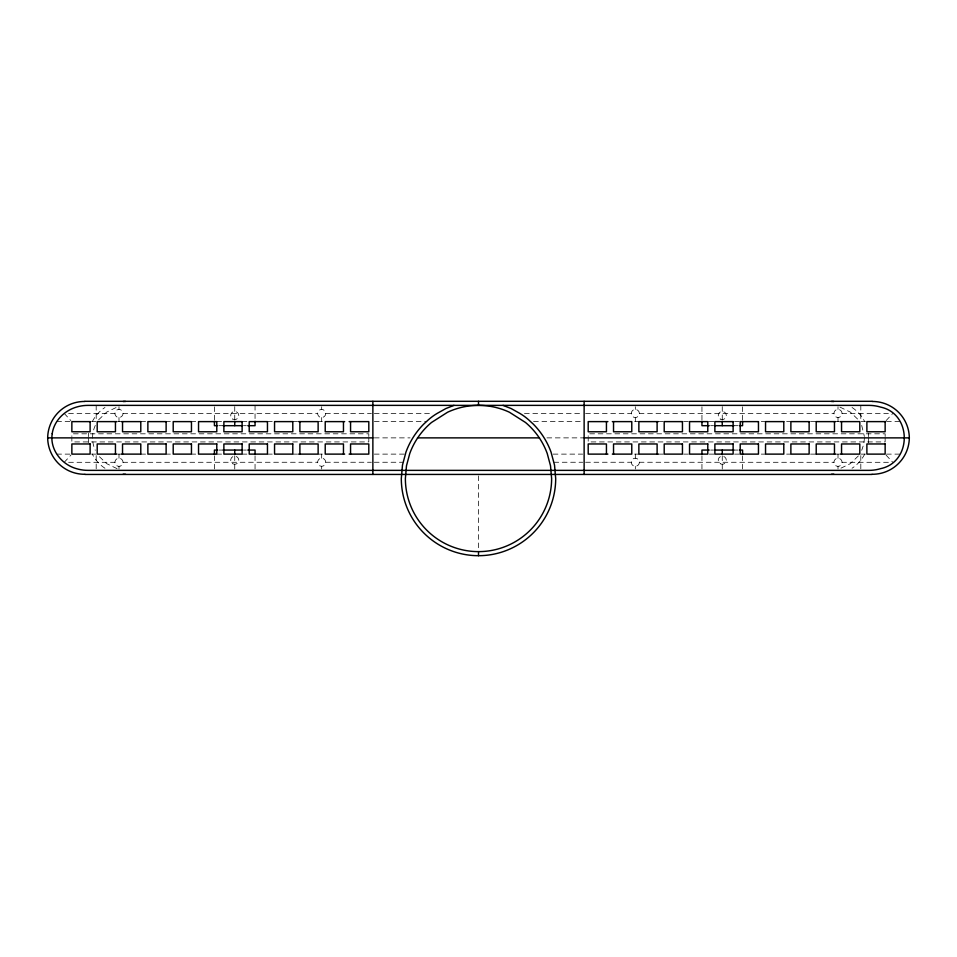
<?xml version="1.0" encoding="UTF-8"?>
<svg xmlns="http://www.w3.org/2000/svg" width="957" height="957" viewBox="0 0 957 957"><rect width="100%" height="100%" fill="white"/><g stroke="black" fill="none" stroke-linecap="round" stroke-linejoin="round"><path stroke-width="0.72" stroke-dasharray="4.79 3.59" d="M864.458 437.875L863.764 444.215L861.707 450.316M95.293 425.434C91.669 433.21 91.669 442.541 95.293 450.316M98.631 419.812L106.682 412.084L117.065 407.096M858.369 455.927L850.318 463.655L839.935 468.655M64.227 462.315L70.902 455.149M886.098 420.602L892.773 413.436M68.617 413.436L114.924 413.448M123.046 413.448A4.067 4.067 0 0 1 116.957 416.965A4.067 4.067 0 0 1 116.957 409.931A4.067 4.067 0 0 1 123.046 413.448L317.616 413.484M325.739 413.484A4.067 4.067 0 0 1 319.65 417.001A4.067 4.067 0 0 1 319.65 409.967A4.067 4.067 0 0 1 325.739 413.484L371.376 413.496M374.354 413.496L432.528 413.496M524.472 413.496L582.646 413.496M585.624 413.496L631.261 413.484M639.384 413.484A4.067 4.067 0 0 0 633.295 409.967A4.067 4.067 0 0 0 633.295 417.001A4.067 4.067 0 0 0 639.384 413.484L833.954 413.448M842.076 413.448A4.067 4.067 0 0 0 835.975 409.931A4.067 4.067 0 0 0 835.975 416.965A4.067 4.067 0 0 0 842.076 413.448L888.383 413.436M56.75 421.618L70.483 421.618M91.525 421.618L95.784 421.618M118.285 421.618L121.479 421.618M140.787 421.618L146.457 421.618M166.123 421.618L170.37 421.618M191.46 421.618L195.707 421.618M216.784 421.618L222.455 421.618M242.121 421.618L247.791 421.618M267.458 421.618L273.403 421.618M292.794 421.618L298.464 421.618M318.131 421.618L322.389 421.618M374.354 421.618L426.427 421.618M533.551 421.618L582.646 421.618M634.611 421.618L638.869 421.618M658.536 421.618L664.206 421.618M683.597 421.618L689.542 421.618M709.209 421.618L714.879 421.618M734.545 421.618L740.216 421.618M761.293 421.618L765.54 421.618M786.63 421.618L790.877 421.618M810.543 421.618L816.213 421.618M835.521 421.618L838.715 421.618M861.216 421.618L865.475 421.618M886.517 421.618L900.25 421.618M218.77 425.686L223.125 425.686M243.437 425.686L246.344 425.686M710.656 425.686L713.563 425.686M733.875 425.686L738.23 425.686M374.354 437.875L410.063 437.875M546.937 437.875L584.129 437.875M218.77 450.065L223.125 450.065M243.437 450.065L246.344 450.065M710.656 450.065L713.563 450.065M733.875 450.065L738.23 450.065M56.75 454.12L70.483 454.12M91.525 454.12L95.784 454.12M118.285 454.12L121.479 454.12M140.787 454.12L146.457 454.12M166.123 454.12L170.37 454.12M191.46 454.12L195.707 454.12M216.784 454.12L222.455 454.12M242.121 454.12L247.791 454.12M267.458 454.12L273.403 454.12M292.794 454.12L298.464 454.12M318.131 454.12L322.389 454.12M374.343 454.12L405.325 454.12M553.146 454.12L582.657 454.12M634.611 454.12L638.869 454.12M658.536 454.12L664.206 454.12M683.597 454.12L689.542 454.12M709.209 454.12L714.879 454.12M734.545 454.12L740.216 454.12M761.293 454.12L765.54 454.12M786.63 454.12L790.877 454.12M810.543 454.12L816.213 454.12M835.521 454.12L838.715 454.12M861.216 454.12L865.475 454.12M886.517 454.12L900.25 454.12M68.617 462.303L114.924 462.303M888.383 462.303L842.076 462.303A4.067 4.067 0 0 1 835.975 465.82A4.067 4.067 0 0 1 835.975 458.774A4.067 4.067 0 0 1 842.076 462.303M123.046 462.303A4.067 4.067 0 0 0 116.957 458.774A4.067 4.067 0 0 0 116.957 465.82A4.067 4.067 0 0 0 123.046 462.303L317.616 462.255M325.739 462.255A4.067 4.067 0 0 0 319.65 458.738A4.067 4.067 0 0 0 319.65 465.772A4.067 4.067 0 0 0 325.739 462.255L371.376 462.255M374.307 462.255L403.112 462.255M553.888 462.255L582.693 462.255M585.624 462.255L631.261 462.255M639.384 462.255A4.067 4.067 0 0 1 633.295 465.772A4.067 4.067 0 0 1 633.295 458.738A4.067 4.067 0 0 1 639.384 462.255L833.954 462.303M839.935 407.096L850.318 412.084L858.369 419.812M117.065 468.655L106.682 463.655L98.631 455.927M886.098 455.149L892.773 462.315M64.227 413.436L70.902 420.602M861.707 425.434L864.362 436.464M885.141 436.524L885.141 433.808L588.196 433.808L588.196 436.524M885.141 437.875L885.141 441.931L588.196 441.931L588.196 437.875M860.81 405.373L860.81 420.147M860.81 455.604L860.81 468.894M838.009 406.713L838.009 409.381M838.009 417.515L838.009 421.618M838.009 454.12L838.009 458.236M838.009 466.358L838.009 469.038M742.572 406.821L742.572 419.884M742.572 455.867L742.572 468.918M722.26 406.593L722.26 419.884M722.26 455.867L722.26 469.157M701.948 406.821L701.948 419.884M701.948 455.867L701.948 468.918M635.328 406.725L635.328 409.429M635.328 417.551L635.328 421.618M635.328 454.12L635.328 458.2M635.328 466.358L635.328 469.038M478.5 475.916L478.5 550.143M368.804 436.524L368.804 433.808L71.859 433.808L71.859 436.524M368.804 437.875L368.804 441.931L71.859 441.931L71.859 437.875M321.672 406.725L321.672 409.429M321.672 417.551L321.672 421.618M321.672 454.12L321.672 458.2M321.672 466.322L321.672 469.026M255.052 405.373L255.052 419.884M255.052 455.867L255.052 468.918M234.74 406.593L234.74 419.884M234.74 455.867L234.74 469.157M214.428 406.821L214.428 419.884M214.428 455.867L214.428 468.918M118.991 406.713L118.991 409.381M118.991 417.515L118.991 421.618M118.991 454.12L118.991 458.236M118.991 466.358L118.991 469.038M96.19 405.373L96.19 420.147M96.19 455.604L96.19 468.894M104.959 468.26A36.856 36.856 0 0 1 92.267 454.061M88.666 442.66A36.856 36.856 0 0 1 88.295 437.875M88.331 436.667A36.856 36.856 0 0 1 88.666 433.078M92.267 421.678A36.856 36.856 0 0 1 104.959 407.479M868.705 437.875A36.856 36.856 0 0 1 868.334 442.66M864.733 454.061A36.856 36.856 0 0 1 852.041 468.26M852.041 407.479A36.856 36.856 0 0 1 864.733 421.678M868.334 433.078A36.856 36.856 0 0 1 868.669 436.667M232.707 419.046A4.067 4.067 0 0 0 238.795 415.529A4.067 4.067 0 0 0 232.707 412.012A4.067 4.067 0 0 0 232.707 419.046M232.707 463.738A4.067 4.067 0 0 0 238.795 460.221A4.067 4.067 0 0 0 232.707 456.704A4.067 4.067 0 0 0 232.707 463.738M720.238 419.046A4.067 4.067 0 0 0 726.327 415.529A4.067 4.067 0 0 0 720.238 412.012A4.067 4.067 0 0 0 720.238 419.046M720.238 463.738A4.067 4.067 0 0 0 726.327 460.221A4.067 4.067 0 0 0 720.238 456.704A4.067 4.067 0 0 0 720.238 463.738"/><path stroke-width="1.44" d="M453.977 405.373L445.878 408.543L437.002 413.496A57.611 57.611 0 0 0 426.427 421.618L423.915 423.915A77.194 77.194 0 0 0 405.959 452.099L402.478 465.09L401.306 478.5A77.194 77.194 0 0 0 478.5 555.694A77.194 77.194 0 0 0 555.694 478.5L554.522 465.09L551.041 452.099A77.194 77.194 0 0 0 533.085 423.915L530.573 421.618A57.611 57.611 0 0 0 519.998 413.496L511.122 408.543L503.023 405.373M84.91 401.306L872.09 401.306M117.017 421.618L97.195 421.618L97.195 431.774L115.45 431.774L115.45 421.618M121.479 421.618L140.823 421.618M298.644 421.618L318.131 421.618L318.131 431.774L299.888 431.774L299.888 421.618M344.664 421.618L325.224 421.618L325.224 431.774L343.467 431.774L343.467 421.618M349.114 421.618L368.804 421.618L368.804 431.774L350.561 431.774L350.561 421.618M607.886 421.618L588.196 421.618L588.196 431.774L606.439 431.774L606.439 421.618M612.336 421.618L631.776 421.618L631.776 431.774L613.533 431.774L613.533 421.618M658.356 421.618L638.869 421.618L638.869 431.774L657.112 431.774L657.112 421.618M816.177 421.618L835.521 421.618M839.983 421.618L859.805 421.618L859.805 431.774L841.55 431.774L841.55 421.618M217.323 425.686L214.428 425.686L214.428 421.331M223.125 425.686L241.989 425.686M247.791 425.686L255.052 425.686L255.052 421.331M709.209 425.686L701.948 425.686L701.948 421.331M715.011 425.686L733.875 425.686M739.677 425.686L742.572 425.686L742.572 421.331M47.85 437.875L372.871 437.875M417.503 437.875L539.497 437.875M584.129 437.875L909.15 437.875M217.323 450.065L214.428 450.065L214.428 454.419M223.125 450.065L241.989 450.065M247.791 450.065L255.052 450.065L255.052 454.419M709.209 450.065L701.948 450.065L701.948 454.419M715.011 450.065L733.875 450.065M739.677 450.065L742.572 450.065L742.572 454.419M117.017 454.12L97.195 454.12L97.195 443.964L115.45 443.964L115.45 454.12M121.479 454.12L140.823 454.12M298.644 454.12L318.131 454.12L318.131 443.964L299.888 443.964L299.888 454.12M344.664 454.12L325.224 454.12L325.224 443.964L343.467 443.964L343.467 454.12M349.114 454.12L368.804 454.12L368.804 443.964L350.561 443.964L350.561 454.12M607.886 454.12L588.196 454.12L588.196 443.964L606.439 443.964L606.439 454.12M612.336 454.12L631.776 454.12L631.776 443.964L613.533 443.964L613.533 454.12M658.356 454.12L638.869 454.12L638.869 443.964L657.112 443.964L657.112 454.12M816.177 454.12L835.521 454.12M839.983 454.12L859.805 454.12L859.805 443.964L841.55 443.964L841.55 454.12M84.91 474.433L872.09 474.433M834.468 421.618L834.468 431.774L816.213 431.774L816.213 421.618M834.468 454.12L834.468 443.964L816.213 443.964L816.213 454.12M722.26 421.331L722.26 425.686M722.26 450.065L722.26 454.419M584.129 401.306L584.129 474.433M478.5 401.306L478.5 405.373M478.5 551.627A73.127 73.127 0 0 0 551.627 478.5L550.514 465.796L547.225 453.486A73.127 73.127 0 0 0 525.501 422.48L509.411 412.228A73.127 73.127 0 0 0 447.589 412.228L431.499 422.48A73.127 73.127 0 0 0 409.775 453.486L406.486 465.796L405.373 478.5A73.127 73.127 0 0 0 478.5 551.627L478.5 555.694M372.871 401.306L372.871 474.433M234.74 421.331L234.74 425.686M234.74 450.065L234.74 454.419M140.787 421.618L140.787 431.774L122.532 431.774L122.532 421.618M140.787 454.12L140.787 443.964L122.532 443.964L122.532 454.12M125.534 474.277A36.856 36.856 0 0 1 123.13 474.229M123.13 401.521A36.856 36.856 0 0 1 125.534 401.462M833.87 474.229A36.856 36.856 0 0 1 831.466 474.277M831.466 401.462A36.856 36.856 0 0 1 833.87 401.521M84.91 474.277A36.856 36.856 0 0 1 47.671 437.875A36.856 36.856 0 0 1 84.91 401.462M872.09 474.277A36.856 36.856 0 0 0 909.329 437.875A36.856 36.856 0 0 0 872.09 401.462M52.216 433.629C49.656 449.443 61.547 464.528 76.44 468.655A39.835 39.835 0 0 0 88.056 470.365L868.944 470.377A39.835 39.835 0 0 0 880.56 468.655C912.165 462.135 912.165 413.615 880.56 407.096A39.835 39.835 0 0 0 868.944 405.373L88.056 405.373A39.835 39.835 0 0 0 76.44 407.096C64.358 410.625 54.011 420.913 52.216 433.629M90.114 421.618L71.859 421.618L71.859 431.774L90.114 431.774L90.114 421.618M166.123 421.618L147.868 421.618L147.868 431.774L166.123 431.774L166.123 421.618M191.46 421.618L173.205 421.618L173.205 431.774L191.46 431.774L191.46 421.618M216.784 421.618L198.542 421.618L198.542 431.774L216.784 431.774L216.784 421.618M242.121 421.618L223.878 421.618L223.878 431.774L242.121 431.774L242.121 421.618M267.458 421.618L249.215 421.618L249.215 431.774L267.458 431.774L267.458 421.618M292.794 421.618L274.551 421.618L274.551 431.774L292.794 431.774L292.794 421.618M682.449 421.618L664.206 421.618L664.206 431.774L682.449 431.774L682.449 421.618M707.785 421.618L689.542 421.618L689.542 431.774L707.785 431.774L707.785 421.618M733.122 421.618L714.879 421.618L714.879 431.774L733.122 431.774L733.122 421.618M758.458 421.618L740.216 421.618L740.216 431.774L758.458 431.774L758.458 421.618M783.795 421.618L765.54 421.618L765.54 431.774L783.795 431.774L783.795 421.618M809.132 421.618L790.877 421.618L790.877 431.774L809.132 431.774L809.132 421.618M885.141 421.618L866.886 421.618L866.886 431.774L885.141 431.774L885.141 421.618M90.114 443.964L71.859 443.964L71.859 454.12L90.114 454.12L90.114 443.964M166.123 443.964L147.868 443.964L147.868 454.12L166.123 454.12L166.123 443.964M191.46 443.964L173.205 443.964L173.205 454.12L191.46 454.12L191.46 443.964M216.784 443.964L198.542 443.964L198.542 454.12L216.784 454.12L216.784 443.964M242.121 443.964L223.878 443.964L223.878 454.12L242.121 454.12L242.121 443.964M267.458 443.964L249.215 443.964L249.215 454.12L267.458 454.12L267.458 443.964M292.794 443.964L274.551 443.964L274.551 454.12L292.794 454.12L292.794 443.964M682.449 443.964L664.206 443.964L664.206 454.12L682.449 454.12L682.449 443.964M707.785 443.964L689.542 443.964L689.542 454.12L707.785 454.12L707.785 443.964M733.122 443.964L714.879 443.964L714.879 454.12L733.122 454.12L733.122 443.964M758.458 443.964L740.216 443.964L740.216 454.12L758.458 454.12L758.458 443.964M783.795 443.964L765.54 443.964L765.54 454.12L783.795 454.12L783.795 443.964M809.132 443.964L790.877 443.964L790.877 454.12L809.132 454.12L809.132 443.964M885.141 443.964L866.886 443.964L866.886 454.12L885.141 454.12L885.141 443.964"/></g></svg>
